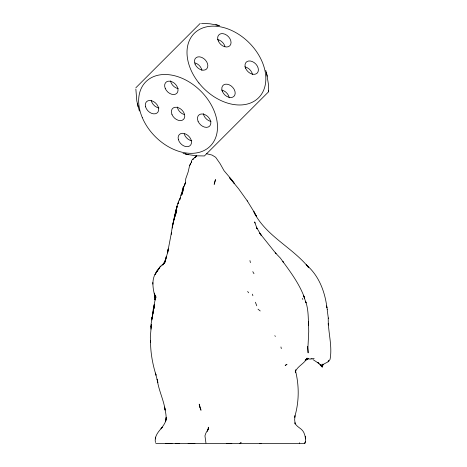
<?xml version="1.0" encoding="UTF-8"?>
<svg xmlns="http://www.w3.org/2000/svg" width="467" height="467" viewBox="0 0 467 467"><rect width="100%" height="100%" fill="white"/><g stroke="black" fill="none" stroke-linecap="round" stroke-linejoin="round"><path stroke-width="0.7" d="M196.525 155.815L204.406 155.96L268.607 91.76L268.42 84.223L266.879 74.656M268.607 91.76L268.642 90.522M155.283 298.664L155.202 299.977M151.016 329.13L151.045 324.296L153.906 307.893L152.511 315.056M172.323 227.984L172.959 223.477M294.759 417.48L294.998 415.758L294.659 419.874L295.197 424.018L294.928 422.775C296.329 427.171 301.892 428.169 303.778 432.419C305.126 435.828 306.661 439.844 304.776 443.335M172.317 227.814L172.405 225.835L171.231 234.008M150.981 327.198L151.396 324.308L150.321 337.262L150.532 342.124L150.555 340.35C150.392 352.13 152.528 363.933 156.025 375.147L155.441 373.086L157.864 382.566L157.163 379.204C158.476 389.875 163.578 399.507 165.178 410.102L164.559 407.043C165.347 411.806 167.005 416.704 165.622 421.526L166.199 417.422C166.445 421.864 163.368 425.46 160.981 428.875L162.382 427.142C158.611 431.385 154.104 436.306 155.423 442.523M151.18 326.958L151.29 325.511L151.162 326.24M255.04 223.103L254.684 221.918L257.072 228.789L256.383 227.137L261.17 235.269L259.623 233.091L276.026 253.628L275.442 252.933L280.393 258.105L283.44 262.349L282.926 261.631C291.309 273.014 299.756 284.672 304.607 298.086L303.532 295.541L306.078 302.861L305.576 301.32C308.465 309.072 308.179 317.572 308.576 325.715L308.477 321.576L308.734 331.722L307.899 348.143L308.127 352.889L307.595 346.374M152.651 314.875L153.129 309.831L154.32 304.431L153.725 307.502L154.133 305.506M176.071 210.617L177.116 206.157L176.514 208.702M155.026 299.709L154.419 293.107L155.207 297.969C153.153 289.417 150.724 279.5 156.603 271.841M208.189 429.722L208.352 427.2L208.154 429.249L207.255 431.239L208.632 428.356L205.877 433.107L204.949 435.804L205.935 442.973M165.575 260.364L164.623 262.804L167.904 251.602L167.571 252.834L171.482 232.443L171.249 234.154M154.145 305.039L155.482 297.683L155.021 299.545L155.237 295.01L155.278 296.878M183.747 186.998L182.112 194.348L183.309 188.003L185.527 182.539L184.325 185.545L185.434 182.906L185.761 178.75L188.137 172.002L189.596 165.668L191.628 161.687L191.307 162.411L191.838 160.146M299.365 443.615L299.493 442.739M165.873 259.167L166.252 256.628L165.738 259.325M151.839 319.994L152.405 316.317M152.347 317.449L152.411 317.035M155.645 437.135L155.336 438.939M167.916 250.773L168.213 248.934L167.571 252.834M165.195 261.263L165.639 258.841L164.302 263.446L164.95 262.063M151.962 318.319L152.44 316.188L151.857 318.803L152.458 315.657M177.186 205.988L176.678 208.475L175.866 209.975L173.099 222.893M173.385 222.018L172.656 225.392L176.328 209.321M178.248 203.174L178.861 200.623L180.367 197.798M294.957 416.039C299.195 401.165 299.213 385.398 295.418 370.43L295.494 372.748L295.757 369.829L295.307 372.368L295.728 370.751L295.261 371.732C297.695 365.959 304.42 363.705 307.152 358.09L305.097 360.652L308.43 358.528L305.681 359.899L307.811 358.907L311.396 359.111M178.242 203.209L178.54 202.007L177.74 203.308L176.707 207.301L174.238 219.198L176.129 211.329L173.607 221.335M183.011 190.39L182.428 192.556L182.813 191.686M328.248 317.939C327.834 331.693 332.615 345.773 330.058 359.368L328.599 361.551L323.211 364.388L322.236 367.074L317.712 362.41L319.107 363.612L312.849 359.485M178.02 203.991L178.657 202.31M165.481 259.996L164.437 262.688L162.662 265.168L164.904 261.578L162.948 264.643L164.676 262.617L159.872 266.855L157.134 271.397L157.974 270.101M304.601 443.615L305.459 441.566M180.052 199.047L179.591 200.115L181.284 194.196L182.469 191.867L180.98 195.352C182.965 192.474 181.365 188.464 184.109 186.082M189.596 165.668L190.647 163.479M328.05 361.487L328.675 360.261M157.122 271.07L155.015 274.701L157.081 270.492L159.527 267.801L158.751 268.951M194.827 157.537L196.122 156.036M304.496 443.615L304.799 443.265M160.193 267.066L161.045 266.132M200.226 23.391L135.885 87.738M196.414 155.844L195.288 156.935L196.28 156.252M194.774 157.735L196.315 156.468L194.365 157.828M192.684 159.124L194.196 158.074M193.77 443.405L188.119 443.615M192.276 159.504L193.671 159.148M230.178 443.615L231.83 443.393M259.302 443.615L261.117 443.615M191.826 443.615L194.908 443.615M226.676 443.615L231.188 443.422M172.072 443.615L165.616 443.615M179.579 443.615L175.364 443.615M155.815 443.615L304.805 443.615M201.546 23.35L209.899 23.794L217.342 25.113M310.987 358.458L314.174 358.551M196.683 155.908L187.226 154.396M206.618 153.748L212.053 155.073L215.666 157.291L220.015 163.532L224.061 170.718L231.807 179.865L234.253 183.356L229.332 177.454L238.614 188.791L247.364 201.026M323.211 364.388L321.985 364.184L322.236 367.074L320.584 364.318M183.087 153.322L186.619 154.25M217.885 25.247L219.373 25.597L215.777 24.745M185.189 153.912L188.726 154.752M258.023 309.16L260.224 310.958M274.8 335.697L275.419 336.398M247.644 291.466L248.631 292.797M256.762 305.797L255.402 302.242M247.183 200.757L254.322 212.362M252.781 271.66L253.978 273.697M320.432 364.348L321.389 366.011M253.879 211.405L256.401 216.168L254.042 212.403C266.295 236.244 292.313 247.335 308.745 267.661L306.229 264.807C318.868 275.477 324.968 291.647 326.929 307.7L326.538 305.967L327.373 309.498M302.406 298.395L302.855 299.499M199.771 407.014L201.003 410.248L199.205 404.142L199.771 407.014L199.613 406.202M327.163 309.51L328.365 318.57M252.373 294.163L252.886 295.722M139.37 111.047L136.813 101.053L135.856 89.016M265.776 70.424L267.252 76.22M266.371 72.525L266.721 74.008M280.936 346.952L281.327 348.627M137.245 103.265L137.596 104.766M137.771 105.478L138.104 106.896M249.933 260.574L250.405 262.629M328.132 323.643L328.354 325.055M152.802 282.488L152.849 284.111M198.895 82.992A45.556 32.205 45 0 0 208.994 93.091A45.521 32.194 45 0 0 214.762 97.194L216.63 98.309A45.521 32.194 45 0 0 265.828 77.61A45.521 32.194 45 0 0 214.4 26.164A45.521 32.194 45 0 0 193.671 75.35L194.792 77.207A45.521 32.194 45 0 0 198.889 83.003M221.591 90.055A7.735 5.47 45 0 1 229.297 97.819M195.048 62.893A7.735 5.47 45 0 1 201.937 70.4M217.383 39.491A7.735 5.47 45 0 1 224.948 46.361M244.796 66.851A7.735 5.47 45 0 1 252.507 74.609M184.173 114.526A7.735 5.47 45 0 1 177.279 107.019M191.785 140.806A7.735 5.47 45 0 1 184.214 133.93M211.055 121.455A7.735 5.47 45 0 1 203.349 113.691M178.236 88.637A7.735 5.47 45 0 1 170.525 80.873M158.961 107.988A7.735 5.47 45 0 1 151.203 100.277M152.546 314.379L152.435 315.032L153.042 312.079L152.546 314.379M155.745 297.695L155.447 299.224L155.943 296.743L155.745 297.695M176.257 211.668L175.703 214.225L176.795 210.395L176.257 211.668M154.343 306.189L153.631 309.201L154.343 306.189M215.45 179.707L214.195 184.267L215.45 179.707M286.901 364.307L285.209 365.457L286.901 364.307M239.425 443.557L241.065 442.774L239.425 443.557M305.377 437.836L305.225 436.668L305.476 438.927L305.377 437.836M142.272 117.538A45.515 32.182 45 0 0 210.261 146.107A45.515 32.182 45 0 0 181.692 78.117A45.515 32.182 45 0 0 142.272 117.538M145.564 106.803A7.735 5.47 45 0 0 156.836 113.16A7.735 5.47 45 0 0 153.59 101.573A7.735 5.47 45 0 0 145.564 106.803M165.248 88.456A7.735 5.47 45 0 0 176.806 93.312A7.735 5.47 45 0 0 171.949 81.754A7.735 5.47 45 0 0 165.248 88.456M198.066 121.274A7.735 5.47 45 0 0 209.625 126.131A7.735 5.47 45 0 0 204.768 114.573A7.735 5.47 45 0 0 198.066 121.274M178.382 139.621A7.735 5.47 45 0 0 189.655 145.978A7.735 5.47 45 0 0 186.409 134.391A7.735 5.47 45 0 0 178.382 139.621M171.99 114.532A7.735 5.47 45 0 0 183.543 119.389A7.735 5.47 45 0 0 178.686 107.836A7.735 5.47 45 0 0 171.99 114.532M245.613 68.258A7.735 5.47 45 0 0 257.171 73.115A7.735 5.47 45 0 0 252.314 61.556A7.735 5.47 45 0 0 245.613 68.258M218.264 40.909A7.735 5.47 45 0 0 229.822 45.766A7.735 5.47 45 0 0 224.966 34.208A7.735 5.47 45 0 0 218.264 40.909M195.06 64.113A7.735 5.47 45 0 0 206.612 68.97A7.735 5.47 45 0 0 201.756 57.418A7.735 5.47 45 0 0 195.06 64.113M222.409 91.462A7.735 5.47 45 0 0 233.961 96.319A7.735 5.47 45 0 0 229.11 84.766A7.735 5.47 45 0 0 222.409 91.462"/></g></svg>
